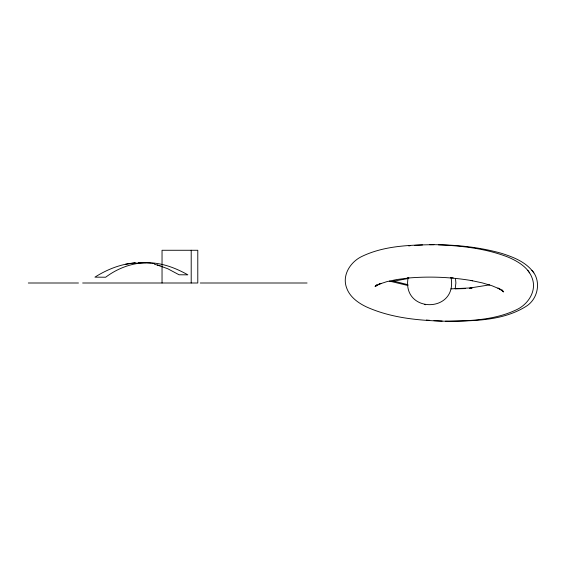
<?xml version="1.0" encoding="UTF-8"?>
<svg xmlns="http://www.w3.org/2000/svg" width="566" height="566" viewBox="0 0 566 566"><rect width="100%" height="100%" fill="white"/><g stroke="black" fill="none" stroke-linecap="round" stroke-linejoin="round"><path stroke-width="0.85" d="M408.114 277.8C401.598 313.621 457.597 313.621 451.081 277.8M455.255 288.278L455.892 283L455.524 278.96M376.51 284.875L375.173 286.559L377.373 284.825L375.166 286.361L381.017 283.361L378.725 284.309L386.811 281.663L396.688 279.554L408.907 277.963L407.541 278.09C429.184 276.194 451.088 277.064 472.504 280.743L471.103 280.495L482.388 282.908L492.172 285.83L500.174 289.205L497.946 288.073L503.655 291.723L501.554 290.011L503.464 291.9L502.573 290.797M391.007 281.663L408.284 278.5M489.76 284.847L469.95 288.002L471.202 287.896L450.932 288.858M125.404 264.287L135.302 262.857C120.862 263.94 107.059 269.437 94.918 277.149L105.658 277.22C117.148 268.624 131.149 263.098 145.582 262.744A68.493 62.861 51 0 1 155.791 263.289C167.154 264.803 177.922 269.239 187.855 274.835L179.061 274.779L167.72 268.723L157.284 264.973M134.05 263.409L136.632 263.077M408.68 245.892L410.046 245.757M137.496 262.999L144.309 262.702L151.023 263.169M414.828 245.382L422.512 244.944M469.653 288.349L472.115 288.158M465.599 288.568L455.128 288.858M433.952 244.682C409.791 244.993 384.406 245.686 362.183 256.299C350.63 261.634 341.779 275.048 346.597 287.825C349.703 296.853 358.045 302.902 366.336 306.85C392.118 318.509 421.069 320.759 449.022 321.318C471.775 320.844 495.526 319.726 516.425 309.779C528.028 304.48 536.978 291.073 532.196 278.246C528.517 267.548 517.932 261.336 508.077 257.113C485.939 248.502 461.976 245.821 438.395 244.809M28.3 283L78.462 283M82.65 283L197.789 283L197.789 250.271L162.039 250.271L162.039 283M200.293 283L307.062 283M138.472 262.702L145.582 262.744M429.757 244.682C454.024 244.547 478.503 246.762 501.901 253.448C513.206 257.084 525.276 261.733 532.755 271.454M445.428 321.205C472.539 320.936 502.283 321.269 526.062 306.39C538.188 298.982 541.563 280.998 531.913 270.3M442.159 321.085L433.973 320.646M450.628 277.673L453.232 277.864M429.707 320.335L426.361 320.045M151.865 263.268L154.384 263.657M408.008 285.526L389.5 281.104M407.952 284.705L393.695 281.104M424.401 304.487L425.561 304.734M154.468 264.272L160.178 265.836M532.946 271.708L533.795 272.869M527.724 270.3L528.566 271.454M528.75 271.708L529.606 272.869M502.099 290.358L502.948 291.695L501.929 289.764M191.202 250.271L191.202 283"/></g></svg>
